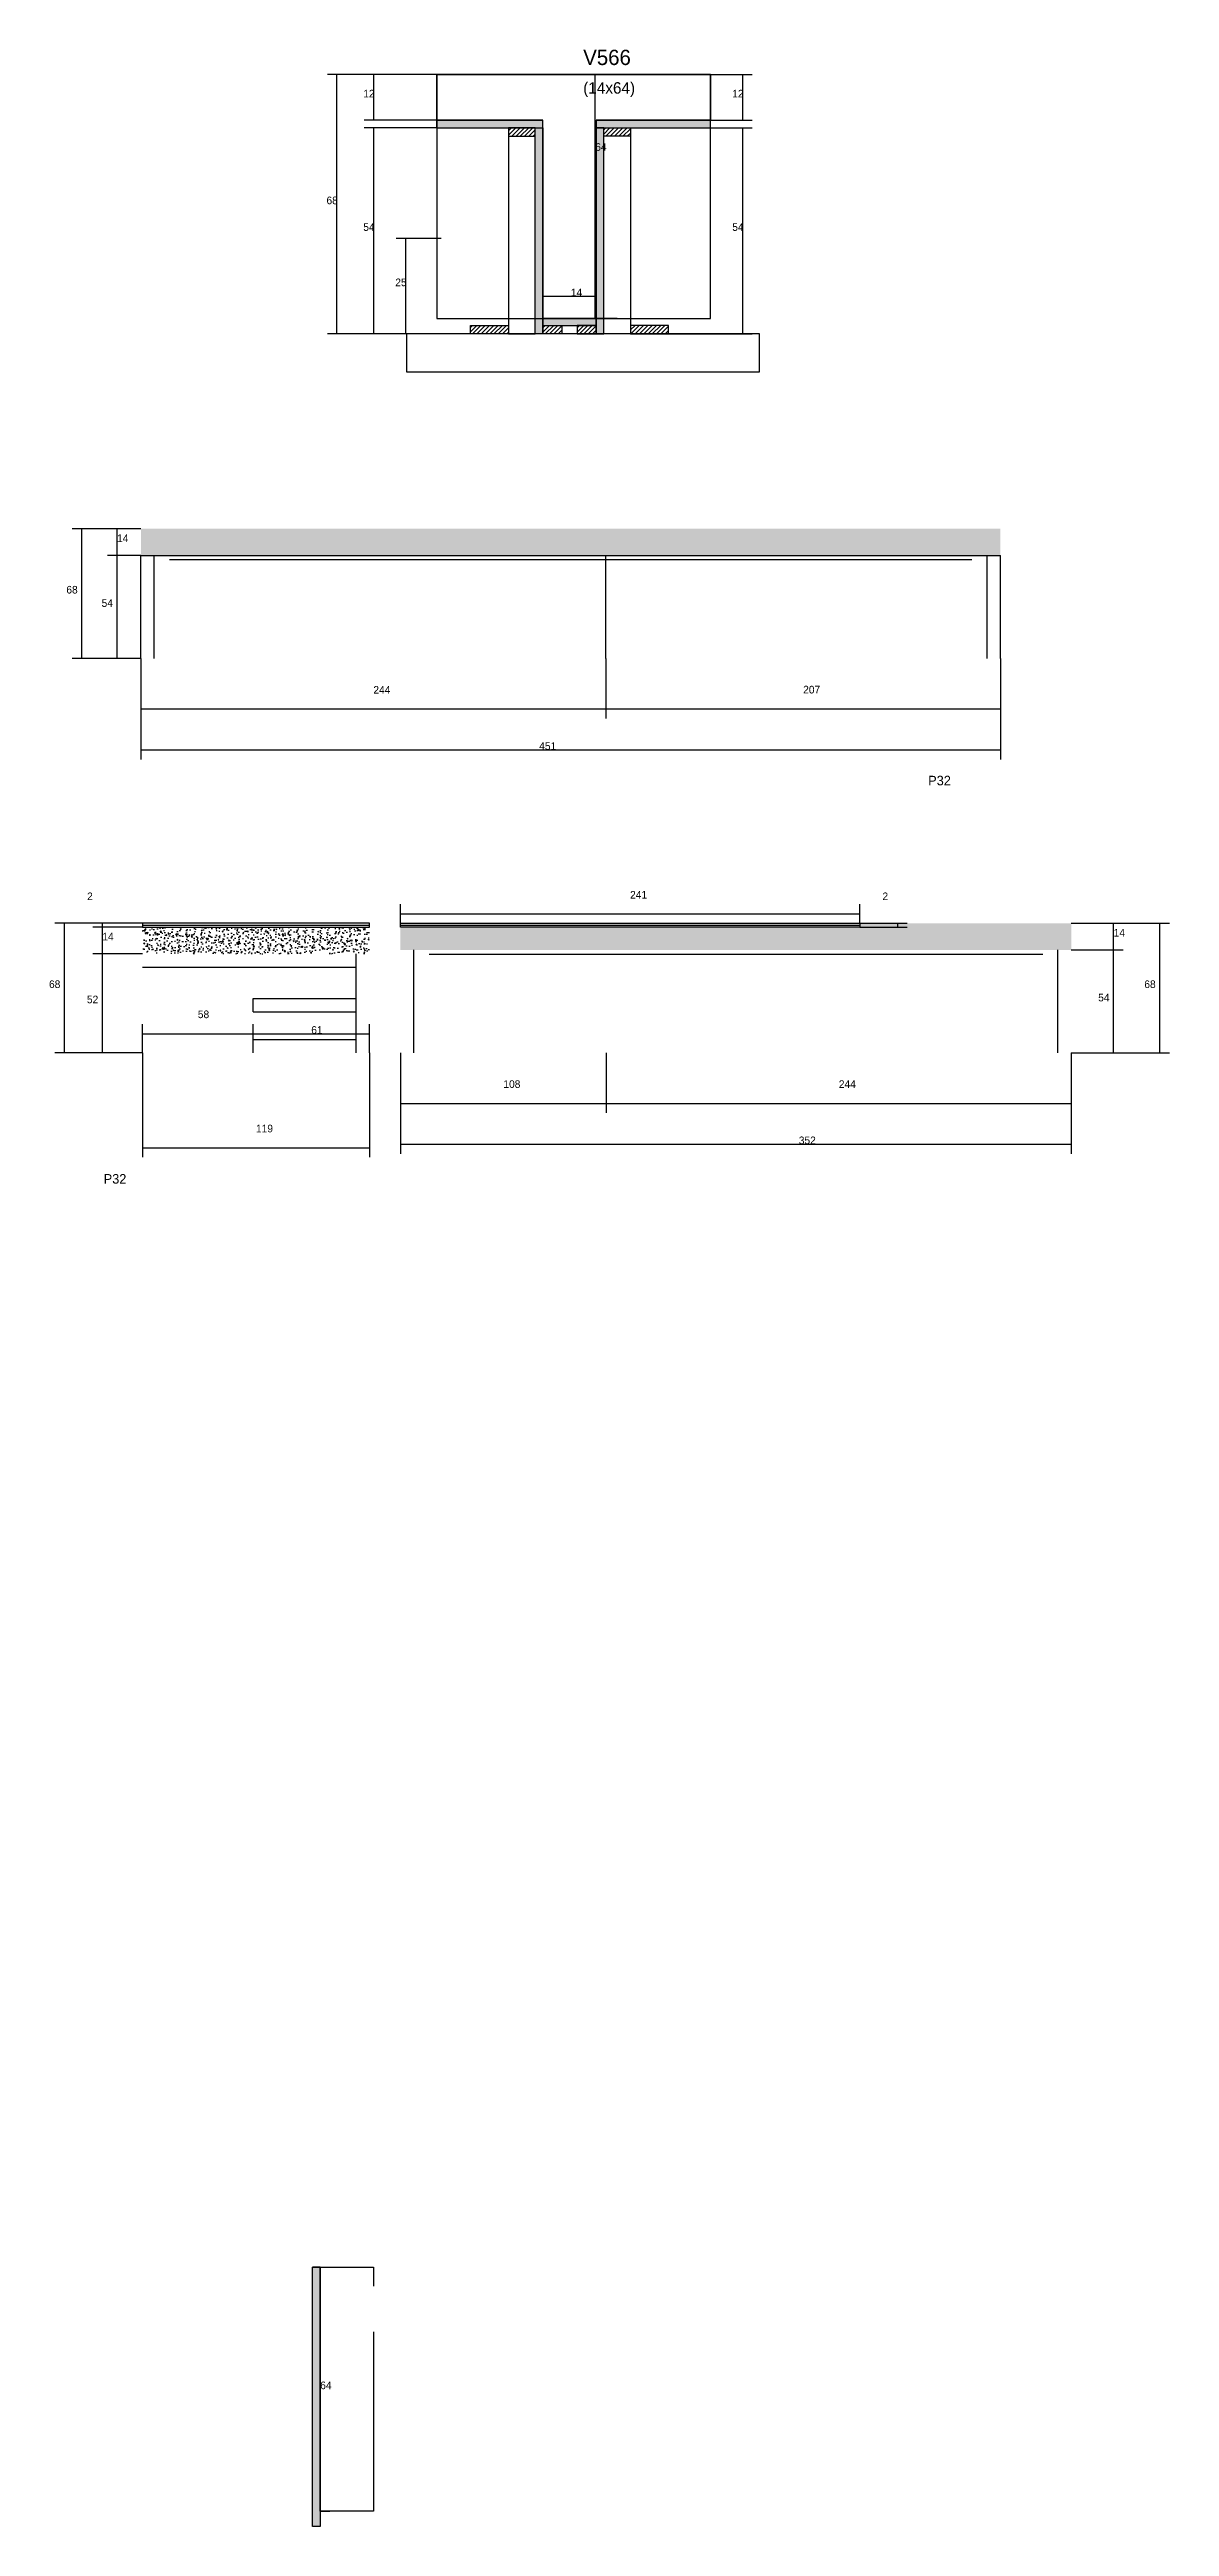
# Model space of a CAD drawing. Header units: metres. Extents: x 3302 to 3890, y -10292 to -8993.
import ezdxf

# ---------------------------------------------------------------- set-up
doc = ezdxf.new("R2010")
doc.units = ezdxf.units.M
for name, color, linetype in [('CONCRETO', 251, 'Continuous'), ('COTA', 241, 'Continuous'), ('Cota Seção (2x)', 4, 'Continuous'), ('Hachura', 253, 'Continuous'), ('Madeira', 126, 'Continuous'), ('NOMENCLATURA', 7, 'Continuous'), ('Painéis', 200, 'Continuous'), ('SARR_2.2x7', 40, 'Continuous'), ('SARR_EDITAR', 141, 'Continuous'), ('Texto Seção', 7, 'Continuous')]:
    doc.layers.add(name, color=color, linetype=linetype)

msp = doc.modelspace()

# ---------------------------------------------------------------- hatches: boundary and pattern name
at = {"layer": 'COTA'}
h = msp.add_hatch(dxfattribs=at)
h.set_pattern_fill('AR-CONC', scale=0.03)
h.paths.add_polyline_path([(3801.1, -9258.7), (3801.1, -9244.7), (3801.1, -9244.7), (3512.1, -9244.7), (3512.1, -9244.7), (3350.1, -9244.7), (3350.1, -9244.7), (3350.1, -9258.7), (3350.1, -9258.7), (3801.1, -9258.7)])
h = msp.add_hatch(dxfattribs=at)
h.set_pattern_fill('AR-CONC', scale=0.03)
h.paths.add_polyline_path([(3351, -9467.6), (3351, -9453.6), (3351, -9453.6), (3470, -9453.6), (3470, -9453.6), (3470, -9467.6), (3470, -9467.6), (3351, -9467.6)])
h = msp.add_hatch(dxfattribs=at)
h.set_pattern_fill('AR-CONC', scale=0.03)
h.paths.add_polyline_path([(3727.3, -9453.6), (3727.3, -9451.6), (3727.3, -9451.6), (3838.3, -9451.6), (3838.3, -9451.6), (3838.3, -9465.6), (3838.3, -9465.6), (3486.3, -9465.6), (3486.3, -9465.6), (3486.3, -9453.6), (3486.3, -9453.6), (3727.3, -9453.6)])
at = {"layer": 'Hachura'}
h = msp.add_hatch(color=8, dxfattribs=at)
h.dxf.hatch_style = 1
h.paths.add_polyline_path([(3561, -9034.5), (3561, -9030.5), (3561, -9030.5), (3505.4, -9030.5), (3505.4, -9030.5), (3505.4, -9034.5), (3505.4, -9034.5), (3561, -9034.5)])
h = msp.add_hatch(dxfattribs=at)
h.set_pattern_fill('ANSI31', scale=0.5)
h.paths.add_polyline_path([(3557, -9038.9), (3557, -9034.5), (3557, -9034.5), (3543, -9034.5), (3543, -9034.5), (3543, -9038.9), (3543, -9038.9), (3557, -9038.9)])
h = msp.add_hatch(color=8, dxfattribs=at)
h.dxf.hatch_style = 1
h.paths.add_polyline_path([(3561, -9034.5), (3557, -9034.5), (3557, -9034.5), (3557, -9142.5), (3557, -9142.5), (3561, -9142.5), (3561, -9142.5), (3561, -9034.5)])
h = msp.add_hatch(color=8, dxfattribs=at)
h.dxf.hatch_style = 1
h.paths.add_polyline_path([(3649, -9034.5), (3649, -9030.5), (3649, -9030.5), (3589, -9030.5), (3589, -9030.5), (3589, -9034.5), (3589, -9034.5), (3649, -9034.5)])
h = msp.add_hatch(color=8, dxfattribs=at)
h.dxf.hatch_style = 1
h.paths.add_polyline_path([(3593, -9034.5), (3589, -9034.5), (3589, -9034.5), (3589, -9142.5), (3589, -9142.5), (3593, -9142.5), (3593, -9142.5), (3593, -9034.5)])
h = msp.add_hatch(dxfattribs=at)
h.set_pattern_fill('ANSI31', scale=0.5)
h.paths.add_polyline_path([(3593, -9038.9), (3593, -9034.5), (3593, -9034.5), (3607, -9034.5), (3607, -9034.5), (3607, -9038.9), (3607, -9038.9), (3593, -9038.9)])
h = msp.add_hatch(dxfattribs=at)
h.set_pattern_fill('ANSI31', scale=0.5)
h.paths.add_polyline_path([(3523, -9142.5), (3523, -9138.1), (3523, -9138.1), (3543, -9138.1), (3543, -9138.1), (3543, -9142.5), (3543, -9142.5), (3523, -9142.5)])
h = msp.add_hatch(color=8, dxfattribs=at)
h.dxf.hatch_style = 1
h.paths.add_polyline_path([(3589, -9138.1), (3589, -9134.5), (3589, -9134.5), (3561, -9134.5), (3561, -9134.5), (3561, -9138.1), (3561, -9138.1), (3589, -9138.1)])
h = msp.add_hatch(dxfattribs=at)
h.set_pattern_fill('ANSI31', scale=0.5)
h.paths.add_polyline_path([(3561, -9142.5), (3561, -9138.1), (3561, -9138.1), (3571, -9138.1), (3571, -9138.1), (3571, -9142.5), (3571, -9142.5), (3561, -9142.5)])
h = msp.add_hatch(dxfattribs=at)
h.set_pattern_fill('ANSI31', scale=0.5)
h.paths.add_polyline_path([(3589, -9142.5), (3589, -9138.1), (3589, -9138.1), (3579, -9138.1), (3579, -9138.1), (3579, -9142.5), (3579, -9142.5), (3589, -9142.5)])
h = msp.add_hatch(dxfattribs=at)
h.set_pattern_fill('ANSI31', scale=0.5)
h.paths.add_polyline_path([(3627, -9142.5), (3627, -9138.1), (3627, -9138.1), (3607, -9138.1), (3607, -9138.1), (3607, -9142.5), (3607, -9142.5), (3627, -9142.5)])
h = msp.add_hatch(color=8, dxfattribs=at)
h.dxf.hatch_style = 1
h.paths.add_polyline_path([(3440.2, -10156.5), (3444.2, -10156.5), (3444.2, -10156.5), (3444.2, -10292.5), (3444.2, -10292.5), (3440.2, -10292.5), (3440.2, -10292.5), (3440.2, -10156.5)])

# ---------------------------------------------------------------- linework, layer by layer
at = {"layer": 'CONCRETO'}
for points in [[(3505.4, -9030.5), (3505.4, -9006.5), (3649, -9006.5), (3649, -9030.5), (3589, -9030.5), (3589, -9134.5), (3561, -9134.5), (3561, -9030.5)], [(3505.4, -9134.5), (3649, -9134.5), (3649, -9006.5), (3505.4, -9006.5)]]:
    msp.add_lwpolyline(points, close=True, dxfattribs=at)
msp.add_lwpolyline([(3472.2, -10190.5), (3472.2, -10192.5), (3472.2, -10192.5), (3472.2, -10284.5), (3444.2, -10284.5), (3444.2, -10156.5), (3440.2, -10156.5), (3440.2, -10156.5), (3472.2, -10156.5), (3472.2, -10166.5)], dxfattribs=at)
at = {"layer": 'COTA'}
for p, q in [((3505.4, -9006.5), (3448, -9006.5)), ((3453, -9142.5), (3453, -9006.5)), ((3505.4, -9006.5), (3467.3, -9006.5)), ((3472.3, -9030.5), (3472.3, -9006.5)), ((3649, -9006.5), (3670.9, -9006.5)), ((3665.9, -9030.5), (3665.9, -9006.5)), ((3505.4, -9030.5), (3467.3, -9030.5)), ((3505.4, -9034.5), (3467.3, -9034.5)), ((3472.3, -9142.5), (3472.3, -9034.5)), ((3649, -9030.5), (3670.9, -9030.5)), ((3649, -9034.5), (3670.9, -9034.5)), ((3665.9, -9142.5), (3665.9, -9034.5)), ((3507.7, -9092.5), (3484.1, -9092.5)), ((3489.1, -9142.5), (3489.1, -9092.5)), ((3527.4, -9142.5), (3448, -9142.5)), ((3527.4, -9142.5), (3467.3, -9142.5)), ((3507.7, -9142.5), (3484.1, -9142.5)), ((3622.6, -9142.5), (3670.9, -9142.5)), ((3350.1, -9244.7), (3314.1, -9244.7)), ((3319.1, -9312.7), (3319.1, -9244.7)), ((3350.1, -9244.7), (3332.6, -9244.7)), ((3337.6, -9258.7), (3337.6, -9244.7)), ((3350.1, -9258.7), (3332.6, -9258.7)), ((3350.1, -9258.7), (3332.6, -9258.7)), ((3337.6, -9312.7), (3337.6, -9258.7)), ((3350.1, -9312.7), (3314.1, -9312.7)), ((3350.1, -9312.7), (3332.6, -9312.7)), ((3350.1, -9312.7), (3350.1, -9365.7)), ((3350.1, -9312.7), (3350.1, -9344.2)), ((3594.1, -9312.7), (3594.1, -9344.2)), ((3594.1, -9312.7), (3594.1, -9344.2)), ((3801.1, -9312.7), (3801.1, -9365.7)), ((3801.1, -9312.7), (3801.1, -9344.2)), ((3350.1, -9339.2), (3594.1, -9339.2)), ((3594.1, -9339.2), (3801.1, -9339.2)), ((3350.1, -9360.7), (3801.1, -9360.7)), ((3486.3, -9451.6), (3486.3, -9441.7)), ((3727.3, -9451.6), (3727.3, -9441.7)), ((3351, -9451.6), (3305, -9451.6)), ((3310, -9519.6), (3310, -9451.6)), ((3351, -9451.6), (3324.9, -9451.6)), ((3351, -9453.6), (3324.9, -9453.6)), ((3351, -9453.6), (3324.9, -9453.6)), ((3329.9, -9453.6), (3329.9, -9451.6)), ((3329.9, -9467.6), (3329.9, -9453.6)), ((3486.3, -9446.7), (3727.3, -9446.7)), ((3727.3, -9451.6), (3752.2, -9451.6)), ((3727.3, -9453.6), (3752.2, -9453.6)), ((3747.2, -9453.6), (3747.2, -9451.6)), ((3838.3, -9451.6), (3889.8, -9451.6)), ((3838.3, -9451.6), (3865.5, -9451.6)), ((3860.5, -9465.6), (3860.5, -9451.6)), ((3884.8, -9519.6), (3884.8, -9451.6)), ((3351, -9467.6), (3324.9, -9467.6)), ((3351, -9467.6), (3324.9, -9467.6)), ((3329.9, -9519.6), (3329.9, -9467.6)), ((3838.3, -9465.6), (3865.5, -9465.6)), ((3838.3, -9465.6), (3865.5, -9465.6)), ((3860.5, -9519.6), (3860.5, -9465.6)), ((3351, -9519.6), (3351, -9504.6)), ((3409, -9519.6), (3409, -9504.6)), ((3409, -9519.6), (3409, -9504.6)), ((3470, -9519.6), (3470, -9504.6)), ((3351, -9519.6), (3305, -9519.6)), ((3351, -9519.6), (3324.9, -9519.6)), ((3351, -9509.6), (3409, -9509.6)), ((3351, -9519.6), (3351, -9574.4)), ((3409, -9509.6), (3470, -9509.6)), ((3470, -9519.6), (3470, -9574.4)), ((3486.3, -9519.6), (3486.3, -9572.5)), ((3486.3, -9519.6), (3486.3, -9551.1)), ((3594.3, -9519.6), (3594.3, -9551.1)), ((3594.3, -9519.6), (3594.3, -9551.1)), ((3838.3, -9519.6), (3865.5, -9519.6)), ((3838.3, -9519.6), (3889.8, -9519.6)), ((3838.3, -9519.6), (3838.3, -9572.5)), ((3838.3, -9519.6), (3838.3, -9551.1)), ((3486.3, -9546.1), (3594.3, -9546.1)), ((3594.3, -9546.1), (3838.3, -9546.1)), ((3351, -9569.4), (3470, -9569.4)), ((3486.3, -9567.5), (3838.3, -9567.5))]:
    msp.add_line(p, q, dxfattribs=at)
at = {"layer": 'Cota Seção (2x)'}
for p, q in [((3600, -9006.5), (3583.5, -9006.5)), ((3588.5, -9134.5), (3588.5, -9006.5)), ((3561, -9142.5), (3561, -9117.8)), ((3589, -9142.5), (3589, -9117.8)), ((3561, -9122.8), (3589, -9122.8)), ((3600, -9134.5), (3583.5, -9134.5)), ((3444.2, -10284.5), (3444.2, -10156.5)), ((3444.2, -10156.5), (3449.2, -10156.5)), ((3444.2, -10284.5), (3449.2, -10284.5))]:
    msp.add_line(p, q, dxfattribs=at)
at = {"layer": 'Madeira'}
for points in [[(3557, -9038.9), (3557, -9034.5), (3543, -9034.5), (3543, -9038.9)], [(3557, -9034.5), (3543, -9034.5), (3543, -9142.5), (3557, -9142.5)], [(3593, -9038.9), (3593, -9034.5), (3607, -9034.5), (3607, -9038.9)], [(3593, -9034.5), (3607, -9034.5), (3607, -9142.5), (3593, -9142.5)], [(3489.5, -9162.5), (3674.7, -9162.5), (3674.7, -9142.5), (3489.5, -9142.5)], [(3523, -9142.5), (3523, -9138.1), (3543, -9138.1), (3543, -9142.5)], [(3561, -9142.5), (3561, -9138.1), (3571, -9138.1), (3571, -9142.5)], [(3589, -9142.5), (3589, -9138.1), (3579, -9138.1), (3579, -9142.5)], [(3627, -9142.5), (3627, -9138.1), (3607, -9138.1), (3607, -9142.5)]]:
    msp.add_lwpolyline(points, close=True, dxfattribs=at)
at = {"layer": 'Painéis'}
for p, q in [((3505.4, -9030.5), (3561, -9030.5)), ((3505.4, -9034.5), (3505.4, -9030.5)), ((3561, -9034.5), (3561, -9030.5)), ((3561, -9142.5), (3561, -9034.5)), ((3589, -9030.5), (3649, -9030.5)), ((3589, -9034.5), (3589, -9030.5)), ((3589, -9142.5), (3589, -9034.5)), ((3649, -9034.5), (3649, -9030.5)), ((3561, -9134.5), (3589, -9134.5)), ((3561, -9138.1), (3561, -9134.5)), ((3589, -9138.1), (3589, -9134.5)), ((3350.1, -9258.7), (3801.1, -9258.7)), ((3350.1, -9312.7), (3350.1, -9258.7)), ((3594.1, -9312.7), (3594.1, -9258.7)), ((3801.1, -9312.7), (3801.1, -9258.7))]:
    msp.add_line(p, q, dxfattribs=at)
for points in [[(3561, -9034.5), (3561, -9030.5), (3505.4, -9030.5), (3505.4, -9034.5)], [(3557, -9034.5), (3561, -9034.5), (3561, -9142.5), (3557, -9142.5)], [(3649, -9034.5), (3649, -9030.5), (3589, -9030.5), (3589, -9034.5)], [(3593, -9034.5), (3589, -9034.5), (3589, -9142.5), (3593, -9142.5)], [(3589, -9138.1), (3589, -9134.5), (3561, -9134.5), (3561, -9138.1)], [(3470, -9451.6), (3351, -9451.6), (3351, -9453.6), (3470, -9453.6)], [(3486.3, -9451.6), (3727.3, -9451.6), (3727.3, -9453.6), (3486.3, -9453.6)], [(3440.2, -10156.5), (3444.2, -10156.5), (3444.2, -10292.5), (3440.2, -10292.5)]]:
    msp.add_lwpolyline(points, close=True, dxfattribs=at)
at = {"layer": 'SARR_2.2x7'}
for p, q in [((3357.1, -9312.7), (3357.1, -9258.7)), ((3365.1, -9260.9), (3594.1, -9260.9)), ((3594.1, -9260.9), (3786.1, -9260.9)), ((3794.1, -9312.7), (3794.1, -9258.7)), ((3463, -9519.6), (3463, -9467.6)), ((3493.3, -9519.6), (3493.3, -9465.6)), ((3501.3, -9467.8), (3594.3, -9467.8)), ((3594.3, -9467.8), (3823.3, -9467.8)), ((3831.3, -9519.6), (3831.3, -9465.6)), ((3351, -9474.6), (3463, -9474.6)), ((3409, -9491.1), (3463, -9491.1)), ((3409, -9498.1), (3409, -9491.1)), ((3409, -9498.1), (3463, -9498.1)), ((3409, -9512.6), (3463, -9512.6)), ((3409, -9519.6), (3409, -9512.6))]:
    msp.add_line(p, q, dxfattribs=at)
at = {"layer": 'SARR_EDITAR'}
for p, q in [((3351, -9452.6), (3470, -9452.6)), ((3486.3, -9452.6), (3727.3, -9452.6))]:
    msp.add_line(p, q, dxfattribs=at)

# ---------------------------------------------------------------- texts
at = {"layer": 'COTA'}
for s, p in [('12', (3466.8, -9018.5)), ('12', (3660.4, -9018.5)), ('68', (3447.5, -9074.5)), ('54', (3466.8, -9088.5)), ('54', (3660.4, -9088.5)), ('25', (3483.6, -9117.5)), ('14', (3337.6, -9251.7)), ('68', (3311, -9278.7)), ('54', (3329.5, -9285.7)), ('244', (3472.1, -9331.2)), ('207', (3697.6, -9331.1)), ('451', (3559.1, -9360.7)), ('2', (3321.9, -9439.5)), ('241', (3606.8, -9438.7)), ('2', (3739.2, -9439.5)), ('14', (3329.9, -9460.6)), ('14', (3860.5, -9458.6)), ('68', (3301.9, -9485.6)), ('68', (3876.6, -9485.6)), ('52', (3321.8, -9493.6)), ('54', (3852.4, -9492.6)), ('58', (3380, -9501.4)), ('61', (3439.5, -9509.6)), ('108', (3540.3, -9538)), ('244', (3716.3, -9538)), ('119', (3410.5, -9561.3)), ('352', (3695.3, -9567.5))]:
    msp.add_text(s, height=4, dxfattribs=at).set_placement(p)
at = {"layer": 'Cota Seção (2x)'}
for s, p in [('64', (3588.5, -9046.5)), ('14', (3575.7, -9122.8)), ('64', (3444.2, -10220.5))]:
    msp.add_text(s, height=4, dxfattribs=at).set_placement(p)
at = {"layer": 'NOMENCLATURA'}
for p in [(3763.2, -9379.3), (3330.6, -9588.2)]:
    msp.add_text('P32', height=5, dxfattribs=at).set_placement(p)
at = {"layer": 'Texto Seção'}
for s, height, p in [('V566', 8, (3582.2, -9001.5)), ('(14x64)', 6, (3582.2, -9016.5))]:
    msp.add_text(s, height=height, dxfattribs=at).set_placement(p)

doc.saveas('drawing.dxf')
